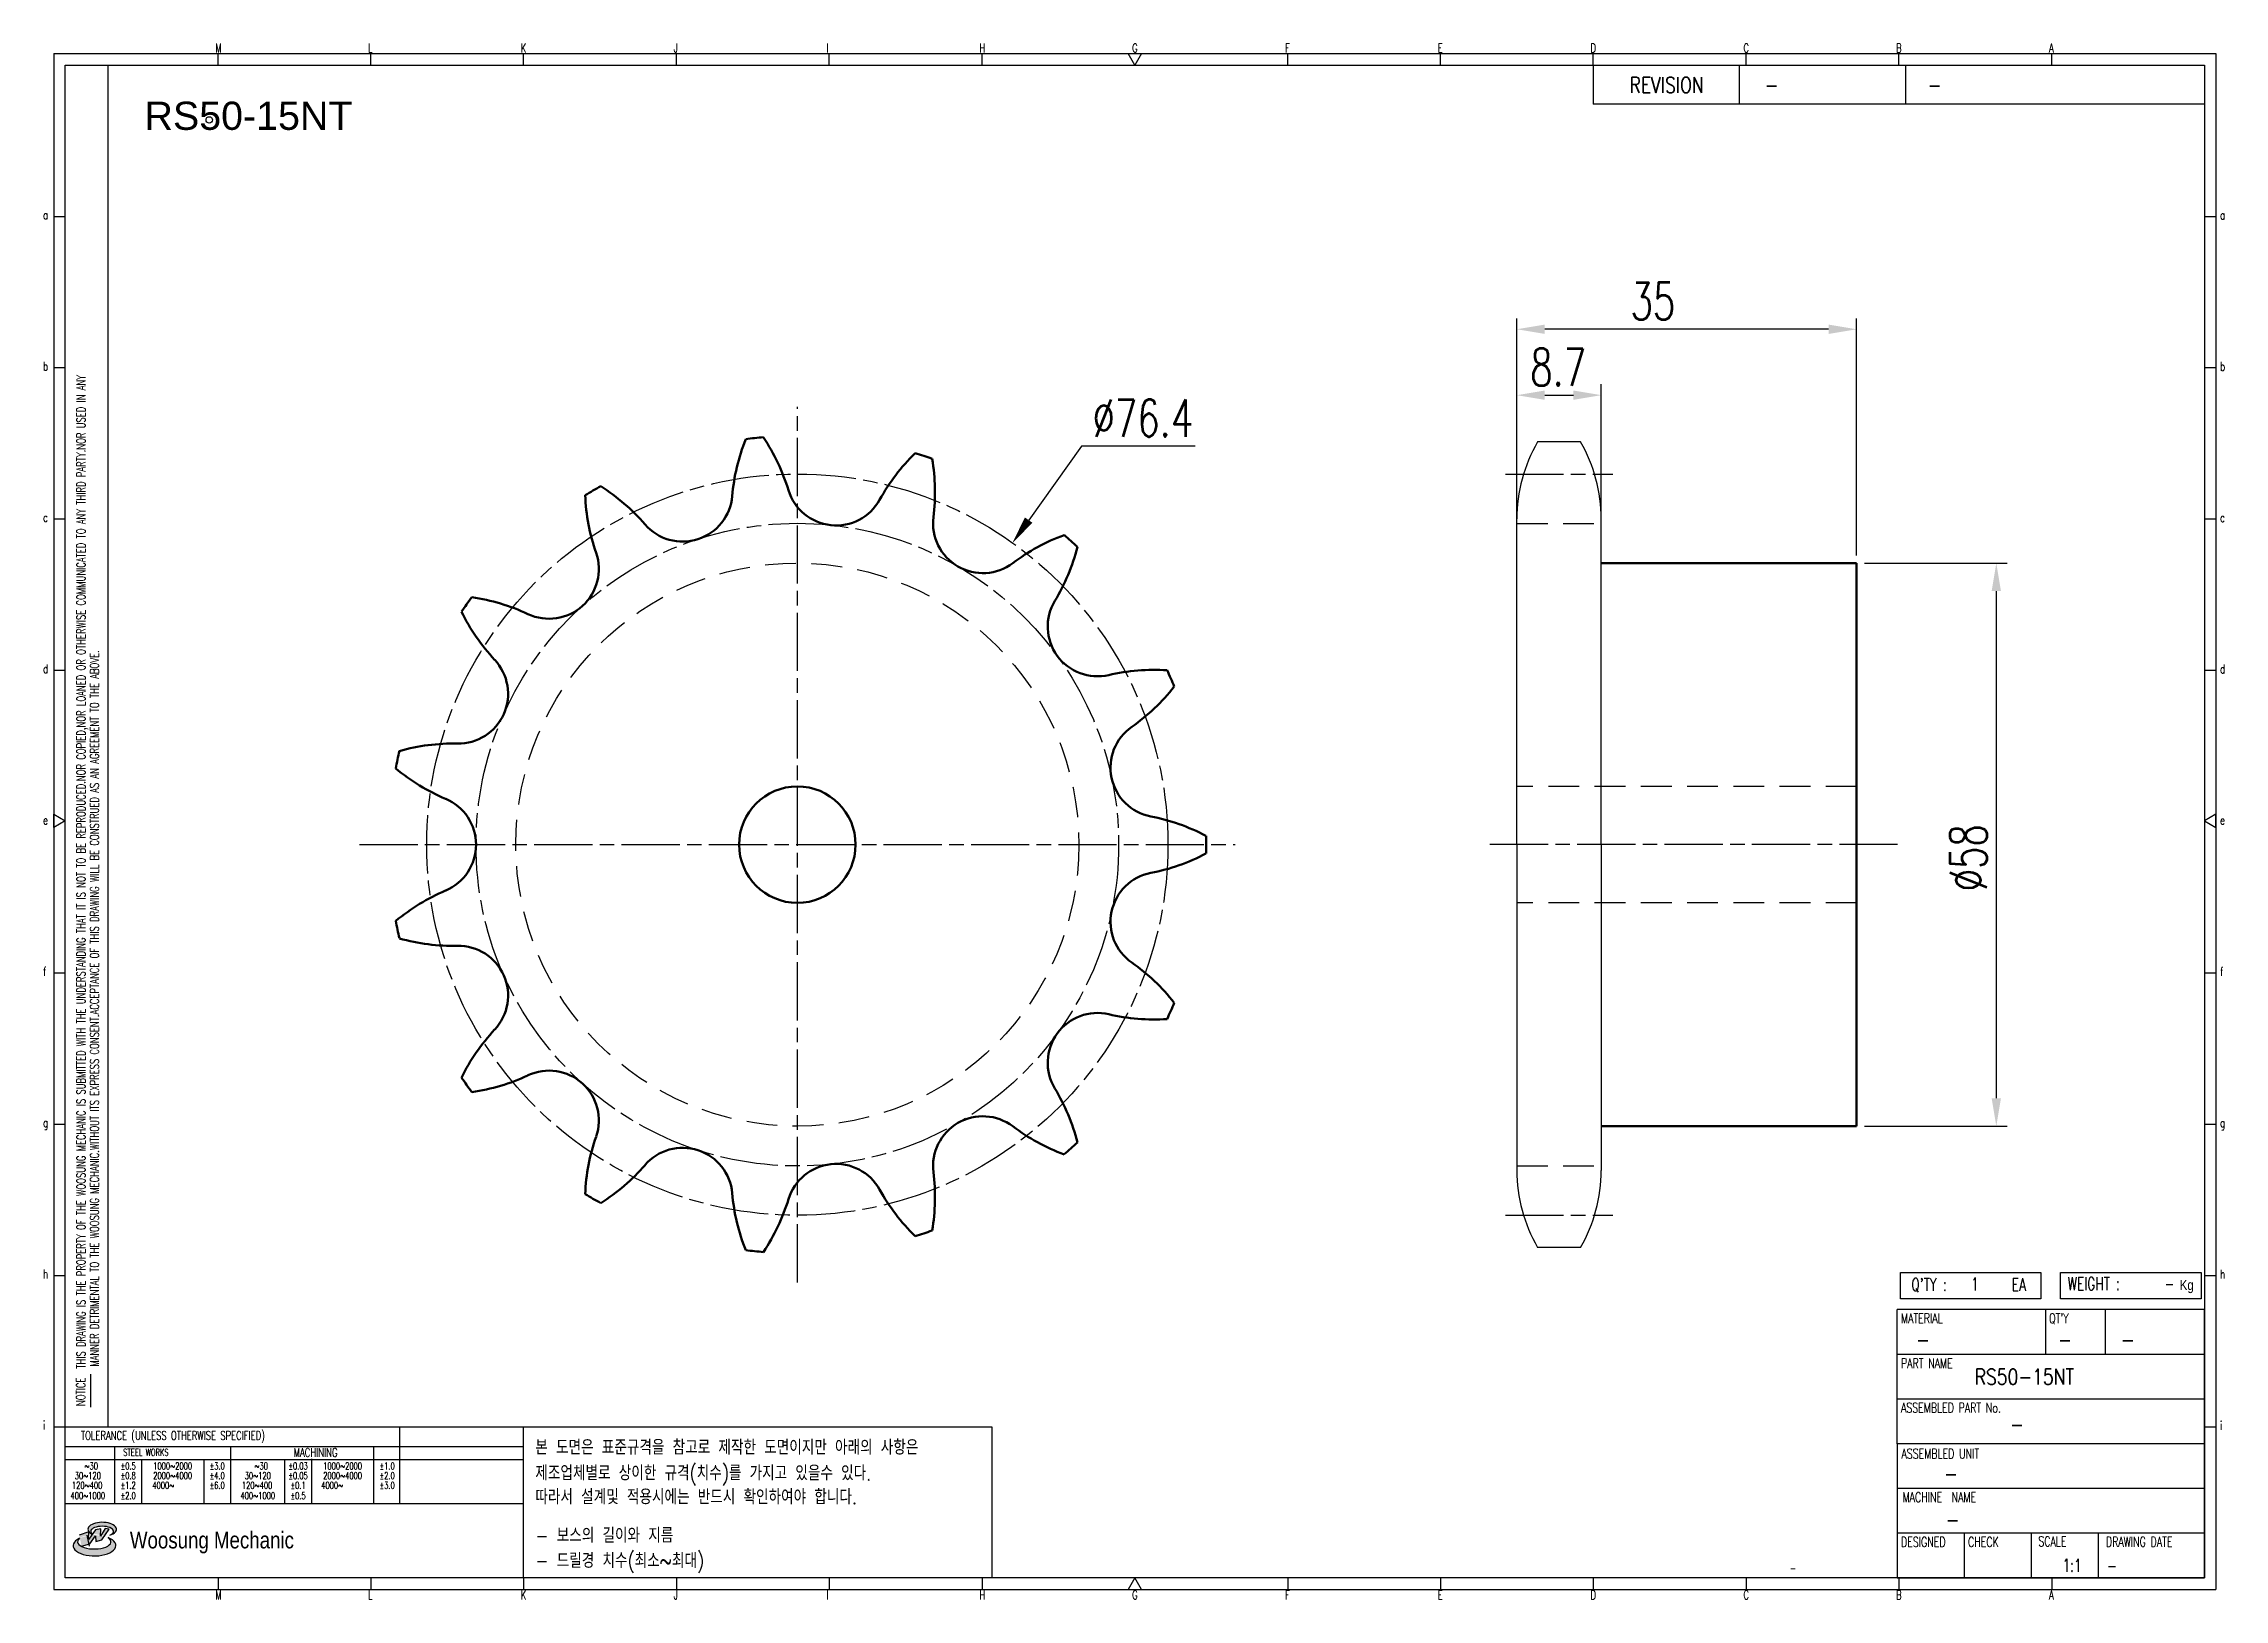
# Model space of a CAD drawing. Header units: millimetres. Extents: x 1740 to 1965, y 34 to 194.
import ezdxf
from ezdxf.enums import TextEntityAlignment as Align

# ---------------------------------------------------------------- set-up
doc = ezdxf.new("R2010")
doc.units = ezdxf.units.MM
for name, pattern in [('AM_ISO08W050', [18, 12, -1.5, 3, -1.5]), ('AM_ISO08W050x2', [9, 6, -0.75, 1.5, -0.75]), ('HIDDEN', [9.525, 6.35, -3.175])]:
    doc.linetypes.add(name, pattern=pattern)
for name, color, linetype, lineweight in [('1', 7, 'Continuous', 50), ('22', 30, 'AM_ISO08W050', 25), ('VIS', 7, 'Continuous', 50)]:
    doc.layers.add(name, color=color, linetype=linetype, lineweight=lineweight)
for name, color, linetype in [('HL', 2, 'HIDDEN'), ('S-DIM', 7, 'Continuous'), ('TITLE', 7, 'Continuous'), ('도면레이아웃', 7, 'Continuous')]:
    doc.layers.add(name, color=color, linetype=linetype)
doc.styles.add('HAN', font='ROMANS.shx', dxfattribs={"width": 0.7, "bigfont": 'whgtxt.shx'})
doc.styles.add('HKD_ST2', font='romans.shx', dxfattribs={"width": 0.7, "height": 4, "bigfont": '@extfont2.shx'})
doc.styles.add('HSG', font='SIMPLEX.shx', dxfattribs={"width": 0.7, "bigfont": 'HSG.shx'})
doc.styles.add('ROMANS', font='romans.shx', dxfattribs={"width": 0.7, "bigfont": 'whgtxt.shx'})
doc.styles.add('SLDTEXTSTYLE4', font='arial.ttf', dxfattribs={"width": 0.8})
doc.styles.get("Standard").update_dxf_attribs({"font": 'arial.ttf'})
doc.dimstyles.new('APP4', dxfattribs={"dimscale": 1.6, "dimtxt": 2.4, "dimasz": 1.8, "dimexe": 0.7, "dimexo": 0.5, "dimgap": 0.6, "dimtad": 1, "dimtoh": 1, "dimdec": 1, "dimrnd": 0.01, "dimzin": 9, "dimdsep": 46, "dimtxsty": 'HSG', "dimcen": 0, "dimclrd": 1, "dimclre": 1, "dimclrt": 256, "dimazin": 2, "dimtp": 1, "dimtm": 1, "dimtfac": 0.5, "dimtdec": 1, "dimtofl": 0, "dimtmove": 0, "dimatfit": 3, "dimfxl": 0, "dimtvp": 1, "dimtolj": 2, "dimlwd": -1, "dimlwe": -1, "dimarcsym": 0})

# ---------------------------------------------------------------- blocks, each defined once
blk = doc.blocks.new('*D7')
at = {"layer": 'Defpoints', "color": 0, "transparency": 16777216}
for p in [(1839.78, 142.92), (1795.46, 80.75)]:
    blk.add_point(p, dxfattribs=at)
at = {"layer": 'S-DIM', "color": 1, "transparency": 16777216}
for p, q in [((1846.89, 152.9), (1841.45, 145.27)), ((1858.6, 152.9), (1846.89, 152.9))]:
    blk.add_line(p, q, dxfattribs=at)
blk.add_solid([(1841.06, 145.55), (1841.84, 144.99), (1839.78, 142.92)], dxfattribs=at)
at = {"layer": 'S-DIM', "transparency": 16777216, "insert": (1853.22, 155.78), "char_height": 3.84, "attachment_point": 5, "style": 'HSG'}
blk.add_mtext('\\A2;∅76.4', dxfattribs=at)
blk = doc.blocks.new('*D8')
at = {"layer": 'Defpoints', "color": 0, "transparency": 16777216}
for p in [(1891.74, 164.93), (1891.74, 140.84), (1926.74, 140.84)]:
    blk.add_point(p, dxfattribs=at)
at = {"layer": 'S-DIM', "color": 1, "transparency": 16777216}
for p, q in [((1891.74, 141.64), (1891.74, 166.05)), ((1923.86, 164.93), (1894.62, 164.93)), ((1926.74, 141.64), (1926.74, 166.05))]:
    blk.add_line(p, q, dxfattribs=at)
for points in [[(1894.62, 165.41), (1894.62, 164.45), (1891.74, 164.93)], [(1923.86, 165.41), (1923.86, 164.45), (1926.74, 164.93)]]:
    blk.add_solid(points, dxfattribs=at)
at = {"layer": 'S-DIM', "transparency": 16777216, "insert": (1905.76, 167.81), "char_height": 3.84, "attachment_point": 5, "style": 'HSG'}
blk.add_mtext('\\A2;35', dxfattribs=at)
blk = doc.blocks.new('*D9')
at = {"layer": 'Defpoints', "color": 0, "transparency": 16777216}
for p in [(1900.44, 158.14), (1891.74, 144.93), (1900.44, 144.93)]:
    blk.add_point(p, dxfattribs=at)
at = {"layer": 'S-DIM', "color": 1, "transparency": 16777216}
for p, q in [((1891.74, 145.73), (1891.74, 159.26)), ((1894.62, 158.14), (1897.56, 158.14)), ((1900.44, 145.73), (1900.44, 159.26))]:
    blk.add_line(p, q, dxfattribs=at)
for points in [[(1894.62, 158.62), (1894.62, 157.66), (1891.74, 158.14)], [(1897.56, 158.62), (1897.56, 157.66), (1900.44, 158.14)]]:
    blk.add_solid(points, dxfattribs=at)
at = {"layer": 'S-DIM', "transparency": 16777216, "insert": (1896, 161.02), "char_height": 3.84, "attachment_point": 5, "style": 'HSG'}
blk.add_mtext('\\A2;8.7', dxfattribs=at)
blk = doc.blocks.new('*D10')
at = {"layer": 'Defpoints', "color": 0, "transparency": 16777216}
for p in [(1926.74, 140.84), (1926.74, 82.84), (1941.13, 82.84)]:
    blk.add_point(p, dxfattribs=at)
at = {"layer": 'S-DIM', "color": 1, "transparency": 16777216}
for p, q in [((1927.54, 140.84), (1942.25, 140.84)), ((1941.13, 137.96), (1941.13, 85.72)), ((1927.54, 82.84), (1942.25, 82.84))]:
    blk.add_line(p, q, dxfattribs=at)
for points in [[(1940.65, 137.96), (1941.61, 137.96), (1941.13, 140.84)], [(1940.65, 85.72), (1941.61, 85.72), (1941.13, 82.84)]]:
    blk.add_solid(points, dxfattribs=at)
at = {"layer": 'S-DIM', "transparency": 16777216, "insert": (1938.25, 110.49), "char_height": 3.84, "attachment_point": 5, "rotation": 90, "style": 'HSG'}
blk.add_mtext('\\A2;%%c58', dxfattribs=at)
blk = doc.blocks.new('SUYWSHJH')
at = {"layer": '도면레이아웃'}
h = blk.add_hatch(color=10, dxfattribs=at)
h.paths.add_polyline_path([(1.544, 35.177), (1.554, 34.966), (1.779, 35.034), (2.054, 35.422), (1.908, 35.446), (1.728, 35.167), (1.741, 35.439), (1.547, 35.405), (1.292, 35.041), (1.295, 35.33), (0.943, 35.208), (1.03, 34.8), (1.336, 34.885)])
edge = h.paths.add_edge_path()
edge.add_ellipse((1.795, 35.421), major_axis=(-0.53, 0), ratio=0.487785, start_angle=122.36065, end_angle=403.39574)
edge.add_line((1.411, 35.244), (1.419, 35.261))
edge.add_ellipse((1.798, 35.344), major_axis=(-0.423, 0), ratio=0.444396, start_angle=131.58977, end_angle=386.19408, ccw=False)
edge = h.paths.add_edge_path()
edge.add_ellipse((1.512, 34.815), major_axis=(-0.793, 0), ratio=0.480113, start_angle=314.67633, end_angle=590.85213)
edge.add_ellipse((1.501, 34.958), major_axis=(-0.62, 0), ratio=0.43311, start_angle=331.7024, end_angle=574.42495, ccw=False)
for p, q in [((0, 90.118), (80.15, 90.118)), ((0, 90.118), (0, 33.191)), ((6.089, 89.693), (6.089, 90.118)), ((11.753, 89.693), (11.753, 90.118)), ((17.418, 89.693), (17.418, 90.118)), ((23.082, 89.693), (23.082, 90.118)), ((28.746, 89.693), (28.746, 90.118)), ((34.411, 89.693), (34.411, 90.118)), ((45.739, 89.693), (45.739, 90.118)), ((51.404, 89.693), (51.404, 90.118)), ((57.068, 89.693), (57.068, 90.118)), ((62.732, 89.693), (62.732, 90.118)), ((68.397, 89.693), (68.397, 90.118)), ((74.061, 89.693), (74.061, 90.118)), ((80.15, 90.118), (80.15, 33.191)), ((0, 84.085), (0.425, 84.085)), ((79.725, 84.085), (80.15, 84.085)), ((0, 78.478), (0.425, 78.478)), ((79.725, 78.478), (80.15, 78.478)), ((0, 72.87), (0.425, 72.87)), ((79.725, 72.87), (80.15, 72.87)), ((0, 67.262), (0.425, 67.262)), ((79.725, 67.262), (80.15, 67.262)), ((0, 56.047), (0.425, 56.047)), ((79.725, 56.047), (80.15, 56.047)), ((0, 50.439), (0.425, 50.439)), ((79.725, 50.439), (80.15, 50.439)), ((0, 44.832), (0.425, 44.832)), ((79.725, 44.832), (80.15, 44.832)), ((1.377, 39.947), (1.377, 41.174)), ((0, 39.224), (0.425, 39.224)), ((79.725, 39.224), (80.15, 39.224)), ((0, 33.191), (80.15, 33.191)), ((6.089, 33.616), (6.089, 33.191)), ((11.753, 33.616), (11.753, 33.191)), ((17.418, 33.616), (17.418, 33.191)), ((23.082, 33.616), (23.082, 33.191)), ((28.746, 33.616), (28.746, 33.191)), ((34.411, 33.616), (34.411, 33.191)), ((45.739, 33.616), (45.739, 33.191)), ((51.404, 33.616), (51.404, 33.191)), ((57.068, 33.616), (57.068, 33.191)), ((62.732, 33.616), (62.732, 33.191)), ((68.397, 33.616), (68.397, 33.191)), ((74.061, 33.616), (74.061, 33.191))]:
    blk.add_line(p, q)
at = {"color": 2}
for p, q in [((2.017, 39.224), (2.017, 89.693)), ((0.425, 39.224), (17.418, 39.224)), ((12.816, 39.224), (12.816, 36.382)), ((17.418, 33.616), (17.418, 39.224)), ((0.425, 38.487), (17.418, 38.487)), ((0.425, 38.012), (17.418, 38.012)), ((2.257, 38.487), (2.257, 36.382)), ((3.257, 38.012), (3.257, 36.382)), ((5.557, 38.012), (5.557, 36.382)), ((6.557, 38.5), (6.557, 36.382)), ((8.557, 38.012), (8.557, 36.382)), ((9.557, 38.026), (9.557, 36.382)), ((11.857, 38.487), (11.857, 36.382)), ((0.425, 36.382), (17.418, 36.382))]:
    blk.add_line(p, q, dxfattribs=at)
at = {"color": 6, "ltscale": 0.5}
for p, q in [((57.068, 89.693), (57.068, 88.246)), ((62.47, 89.693), (62.47, 88.246)), ((68.635, 89.693), (68.635, 88.246)), ((79.725, 88.246), (57.068, 88.246)), ((68.336, 38.59), (68.336, 43.563)), ((79.725, 43.563), (68.336, 43.563)), ((73.827, 43.563), (73.827, 41.905)), ((76.037, 43.563), (76.037, 41.905)), ((79.725, 38.59), (79.725, 43.563)), ((79.725, 41.905), (68.336, 41.905)), ((79.725, 40.248), (68.336, 40.248)), ((68.336, 38.59), (68.336, 33.616)), ((79.725, 38.59), (68.336, 38.59)), ((79.725, 33.616), (79.725, 38.59)), ((79.725, 36.932), (68.336, 36.932)), ((79.725, 35.274), (68.336, 35.274)), ((70.822, 33.616), (70.822, 35.274)), ((73.309, 33.616), (73.309, 35.274)), ((75.796, 33.616), (75.796, 35.274)), ((68.336, 33.616), (79.725, 33.616))]:
    blk.add_line(p, q, dxfattribs=at)
for points in [[(40.075, 89.693), (39.83, 90.118), (40.32, 90.118)], [(0.425, 89.693), (79.725, 89.693), (79.725, 33.616), (0.425, 33.616)], [(0.425, 61.679), (0, 61.433), (0, 61.924)], [(79.725, 61.679), (80.15, 61.433), (80.15, 61.924)], [(40.075, 33.616), (39.83, 33.191), (40.32, 33.191)]]:
    blk.add_lwpolyline(points, close=True)
at = {"layer": 'TITLE', "color": 20}
for p, q in [((68.449, 43.961), (68.449, 44.936)), ((68.449, 44.936), (73.654, 44.936)), ((73.654, 44.936), (73.654, 43.961)), ((74.39, 43.961), (74.39, 44.936)), ((74.39, 44.936), (79.595, 44.936)), ((79.595, 44.936), (79.595, 43.961)), ((73.654, 43.961), (68.449, 43.961)), ((79.595, 43.961), (74.39, 43.961))]:
    blk.add_line(p, q, dxfattribs=at)
at = {"layer": '도면레이아웃'}
for p, q in [((1.295, 35.33), (0.943, 35.208)), ((1.03, 34.8), (1.336, 34.885)), ((1.224, 35.208), (1.311, 34.8)), ((1.224, 35.208), (1.224, 35.208)), ((1.547, 35.405), (1.292, 35.041)), ((1.292, 35.041), (1.295, 35.33)), ((1.336, 34.885), (1.544, 35.177)), ((1.419, 35.261), (1.411, 35.244)), ((1.544, 35.177), (1.554, 34.966)), ((1.741, 35.439), (1.547, 35.405)), ((1.554, 34.966), (1.779, 35.034)), ((1.908, 35.446), (1.728, 35.167)), ((1.728, 35.167), (1.741, 35.439)), ((1.779, 35.034), (2.054, 35.422)), ((2.054, 35.422), (1.908, 35.446))]:
    blk.add_line(p, q, dxfattribs=at)
for centre, major_axis, ratio, start_param, end_param in [((1.795, 35.421), (-0.53, 0), 0.487785, 2.135596, 7.040584), ((1.512, 34.815), (-0.793, 0), 0.480113, 5.492138, 10.312315), ((1.501, 34.958), (-0.62, 0), 0.43311, 5.789299, 10.025607), ((1.798, 35.344), (-0.423, 0), 0.444396, 2.296675, 6.740358)]:
    blk.add_ellipse(centre, major_axis=major_axis, ratio=ratio, start_param=start_param, end_param=end_param, dxfattribs=at)
at = {"color": 4, "style": 'HKD_ST2', "width": 0.7}
for s, p in [('M', (5.988, 90.164)), ('L', (11.652, 90.164)), ('K', (17.316, 90.164)), ('J', (22.981, 90.164)), ('I', (28.645, 90.164)), ('H', (34.309, 90.164)), ('G', (39.974, 90.164)), ('F', (45.638, 90.164)), ('E', (51.302, 90.164)), ('D', (56.967, 90.164)), ('C', (62.631, 90.164)), ('B', (68.295, 90.164)), ('A', (73.96, 90.164)), ('a', (-0.395, 83.976)), ('a', (80.305, 83.97)), ('b', (-0.395, 78.368)), ('b', (80.305, 78.362)), ('c', (-0.395, 72.76)), ('c', (80.305, 72.754)), ('d', (-0.395, 67.153)), ('d', (80.305, 67.147)), ('e', (-0.395, 61.545)), ('e', (80.305, 61.539)), ('f', (-0.395, 55.937)), ('f', (80.305, 55.931)), ('g', (-0.395, 50.33)), ('g', (80.305, 50.324)), ('h', (-0.395, 44.722)), ('h', (80.305, 44.716)), ('i', (-0.395, 39.114)), ('i', (80.305, 39.108)), ('M', (5.988, 32.824)), ('L', (11.652, 32.824)), ('K', (17.316, 32.824)), ('J', (22.981, 32.824)), ('I', (28.645, 32.824)), ('H', (34.309, 32.824)), ('G', (39.974, 32.824)), ('F', (45.638, 32.824)), ('E', (51.302, 32.824)), ('D', (56.967, 32.824)), ('C', (62.631, 32.824)), ('B', (68.295, 32.824)), ('A', (73.96, 32.824))]:
    blk.add_text(s, height=0.326, dxfattribs=at).set_placement(p)
for s, height, style, width, p in [('REVISION', 0.5806, 'HAN', 0.8, (58.415, 88.664)), ('-', 0.581, 'HAN', 0.8, (63.426, 88.664)), ('-', 0.581, 'HAN', 0.8, (69.468, 88.664)), ("Q'TY : ", 0.4746, 'HKD_ST2', 0.7, (68.857, 44.253)), ('1', 0.475, 'HKD_ST2', 0.7, (71.071, 44.275)), ('EA', 0.4746, 'HKD_ST2', 0.7, (72.578, 44.253)), ('WEIGHT : ', 0.4746, 'HKD_ST2', 0.7, (74.65, 44.286)), ('-', 0.581, 'HAN', 0.8, (69.029, 42.157)), ('-', 0.581, 'HAN', 0.8, (74.289, 42.157)), ('-', 0.581, 'HAN', 0.8, (76.623, 42.157)), ('-', 0.581, 'HAN', 0.8, (72.515, 39.013)), ('-', 0.581, 'HAN', 0.8, (70.067, 37.189)), ('-', 0.581, 'HAN', 0.8, (70.126, 35.48)), ('1:1', 0.4746, 'HKD_ST2', 0.7, (74.458, 33.848)), ('-', 0.475, 'HKD_ST2', 0.7, (76.112, 33.837))]:
    blk.add_text(s, height=height, dxfattribs=dict(style=style, width=width)).set_placement(p)
at = {"color": 6, "style": 'HKD_ST2', "width": 0.7}
for s, p in [(' THIS DRAWING IS THE PROPERTY OF THE WOOSUNG MECHANIC IS SUBMITTED WITH THE UNDERSTANDING THAT IT IS NOT TO BE REPRODUCED.NOR COPIED,NOR LOANED OR OTHERWISE COMMUNICATED TO ANY THIRD PARTY.NOR USED IN ANY', (1.173, 41.217)), ('MANNER DETRIMENTAL TO THE WOOSUNG MECHANIC.WITHOUT ITS EXPRESS CONSENT.ACCEPTANCE OF THIS DRAWING WILL BE CONSTRUED AS AN AGREEMENT TO THE ABOVE.', (1.672, 41.447))]:
    blk.add_text(s, height=0.326266, rotation=90, dxfattribs=at).set_placement(p)
at = {"style": 'HKD_ST2', "width": 0.7}
blk.add_text('-', height=0.475, dxfattribs=at).set_placement((78.613, 44.286), align=Align.RIGHT)
at = {"color": 4, "style": 'HKD_ST2', "width": 0.7}
for s, height, p in [('MATERIAL', 0.3651, (68.474, 43.425)), ("QT'Y", 0.3651, (73.965, 43.425)), ('PART NAME', 0.3651, (68.474, 41.756)), ('ASSEMBLED PART No.', 0.36511, (68.474, 40.109)), ('ASSEMBLED UNIT', 0.36511, (68.49, 38.408)), ('MACHINE  NAME', 0.36511, (68.532, 36.794)), ('DESIGNED', 0.3651, (68.474, 35.136)), ('CHECK', 0.3651, (70.961, 35.136)), ('SCALE', 0.3651, (73.566, 35.153)), ('DRAWING DATE', 0.36511, (76.071, 35.141))]:
    blk.add_text(s, height=height, dxfattribs=at).set_placement(p, align=Align.TOP_LEFT)
at = {"style": 'HKD_ST2', "width": 0.7}
blk.add_text('NOTICE', height=0.3263, rotation=90, dxfattribs=at).set_placement((1.163, 39.988))
for s, height, style, width, p in [('TOLERANCE (UNLESS OTHERWISE SPECIFIED)', 0.32627, 'HKD_ST2', 0.7, (4.417, 38.896)), ('-', 0.326, 'ROMANS', 0.65, (64.469, 33.975))]:
    blk.add_text(s, height=height, dxfattribs=dict(style=style, width=width)).set_placement(p, align=Align.MIDDLE_CENTER)
at = {"color": 4, "style": 'HKD_ST2', "width": 0.7}
for s, height, p in [('STEEL WORKS', 0.26101, (3.416, 38.268)), ('MACHINING', 0.3263, (9.707, 38.27)), ('%%P0.5', 0.261, (2.757, 37.762)), ('%%P0.8', 0.261, (2.757, 37.411)), ('%%P3.0', 0.261, (6.057, 37.762)), ('%%P4.0', 0.261, (6.057, 37.411)), ('%%P0.03', 0.261, (9.057, 37.762)), ('%%P0.05', 0.261, (9.057, 37.411)), ('%%P1.0', 0.261, (12.357, 37.762)), ('%%P2.0', 0.261, (12.357, 37.411)), ('%%P1.2', 0.261, (2.757, 37.045)), ('%%P2.0', 0.261, (2.757, 36.67)), ('%%P6.0', 0.261, (6.057, 37.045)), ('%%P0.1', 0.261, (9.057, 37.045)), ('%%P0.5', 0.261, (9.057, 36.67)), ('%%P3.0', 0.261, (12.357, 37.045))]:
    blk.add_text(s, height=height, dxfattribs=at).set_placement(p, align=Align.MIDDLE)
for s, height, p in [('30%%126120', 0.261, (1.263, 37.411)), ('%%12630', 0.261, (1.389, 37.762)), ('2000%%1264000', 0.26101, (4.407, 37.411)), ('1000%%1262000', 0.26101, (4.407, 37.762)), ('30%%126120', 0.261, (7.563, 37.411)), ('%%12630', 0.261, (7.689, 37.762)), ('2000%%1264000', 0.26101, (10.707, 37.411)), ('1000%%1262000', 0.26101, (10.707, 37.762)), ('400%%1261000', 0.26101, (1.263, 36.67)), ('120%%126400', 0.26101, (1.237, 37.045)), ('4000%%126', 0.261, (4.061, 37.045)), ('400%%1261000', 0.26101, (7.563, 36.67)), ('120%%126400', 0.26101, (7.537, 37.045)), ('4000%%126', 0.261, (10.321, 37.045))]:
    blk.add_text(s, height=height, dxfattribs=at).set_placement(p, align=Align.MIDDLE_CENTER)
at = {"color": 1, "style": 'SLDTEXTSTYLE4', "width": 0.8}
blk.add_text('Woosung Mechanic', height=0.61957, dxfattribs=at).set_placement((2.822, 34.711))
at = {"layer": 'TITLE', "width": 0.8}
blk.add_text('Kg', height=0.3789, dxfattribs=at).set_placement((78.807, 44.286))

msp = doc.modelspace()

# ---------------------------------------------------------------- linework, layer by layer
for p, q in [((1898.31, 153.32), (1893.86, 153.32)), ((1891.74, 111.84), (1891.74, 145.39)), ((1900.44, 111.84), (1900.44, 145.39)), ((1891.74, 111.84), (1891.74, 78.29)), ((1900.44, 111.84), (1900.44, 78.29)), ((1898.31, 70.35), (1893.86, 70.35))]:
    msp.add_line(p, q)
at = {"color": 4}
msp.add_lwpolyline([(1789.42, 51.88), (1837.67, 51.88), (1837.67, 36.3), (1789.42, 36.3)], close=True, dxfattribs=at)
msp.add_circle((1757.04, 186.49), 0.336)
for centre, start, end in [((1907.61, 145.39), 150, 180), ((1884.56, 145.39), 0, 30), ((1907.61, 78.29), 180, 210), ((1884.56, 78.29), 330, 0)]:
    msp.add_arc(centre, 15.87, start, end)
at = {"layer": '1'}
msp.add_circle((1817.62, 111.84), 6, dxfattribs=at)
for centre, radius, start, end in [((1831.56, 145.94), 20.73, 158.2933, 175), ((1817.62, 111.84), 42.11, 94.7537, 97.2463), ((1796.88, 142.29), 20.73, 17, 33.7067), ((1844.23, 137.32), 20.73, 134.2933, 151), ((1817.62, 111.84), 42.11, 70.7537, 73.2463), ((1811.07, 148.09), 20.73, 353, 9.7067), ((1817.62, 111.84), 42.11, 118.7537, 121.2463), ((1786.29, 131.23), 20.73, 41, 57.7067), ((1821.61, 149.85), 5.13, 197, 331), ((1816.48, 148.66), 20.73, 182.2933, 199), ((1805.8, 148.19), 5.13, 221, 355), ((1836.73, 144.94), 5.13, 173, 307), ((1792.04, 140.24), 5.13, 245, 19), ((1852.29, 124.29), 20.73, 110.2933, 127), ((1826.38, 147.62), 20.73, 329, 345.7067), ((1817.62, 111.84), 42.11, 46.7537, 49.2463), ((1817.62, 111.84), 42.11, 142.7537, 145.2463), ((1781.11, 116.81), 20.73, 65, 81.7067), ((1801.6, 145.02), 20.73, 206.2933, 223), ((1848.54, 134.31), 5.13, 149, 283), ((1782.69, 127.38), 5.13, 269, 43), ((1854.36, 109.11), 20.73, 86.2933, 103), ((1840.18, 140.96), 20.73, 305, 321.7067), ((1817.62, 111.84), 42.11, 22.7537, 25.2463), ((1855.01, 119.78), 5.13, 125, 259), ((1817.62, 111.84), 42.11, 166.7537, 169.2463), ((1782.24, 101.53), 20.73, 89, 105.7067), ((1789.49, 135.64), 20.73, 230.2933, 247), ((1779.39, 111.84), 5.13, 293, 67), ((1850.07, 94.4), 20.73, 62.2933, 79), ((1817.62, 111.84), 42.11, 358.7537, 1.2463), ((1850.07, 129.27), 20.73, 281, 297.7067), ((1855.01, 103.89), 5.13, 101, 235), ((1789.49, 88.03), 20.73, 113, 129.7067), ((1817.62, 111.84), 42.11, 190.7537, 193.2463), ((1782.24, 122.14), 20.73, 254.2933, 271), ((1782.69, 96.29), 5.13, 317, 91), ((1840.18, 82.71), 20.73, 38.2933, 55), ((1848.54, 89.37), 5.13, 77, 211), ((1854.36, 114.56), 20.73, 257, 273.7067), ((1817.62, 111.84), 42.11, 334.7537, 337.2463), ((1801.6, 78.65), 20.73, 137, 153.7067), ((1817.62, 111.84), 42.11, 214.7537, 217.2463), ((1781.11, 106.86), 20.73, 278.2933, 295), ((1792.04, 83.43), 5.13, 341, 115), ((1826.38, 76.05), 20.73, 14.2933, 31), ((1836.73, 78.73), 5.13, 53, 187), ((1816.48, 75.01), 20.73, 161, 177.7067), ((1852.29, 99.38), 20.73, 233, 249.7067), ((1817.62, 111.84), 42.11, 310.7537, 313.2463), ((1786.29, 92.44), 20.73, 302.2933, 319), ((1805.8, 75.48), 5.13, 5, 139), ((1821.61, 73.82), 5.13, 29, 163), ((1811.07, 75.58), 20.73, 350.2933, 7), ((1817.62, 111.84), 42.11, 238.7537, 241.2463), ((1831.56, 77.73), 20.73, 185, 201.7067), ((1796.88, 81.38), 20.73, 326.2933, 343), ((1844.23, 86.35), 20.73, 209, 225.7067), ((1817.62, 111.84), 42.11, 286.7537, 289.2463), ((1817.62, 111.84), 42.11, 262.7537, 265.2463)]:
    msp.add_arc(centre, radius, start, end, dxfattribs=at)
at = {"layer": '22', "color": 4, "linetype": 'AM_ISO08W050x2'}
for p, q in [((1817.62, 66.73), (1817.62, 156.94)), ((1772.51, 111.84), (1862.72, 111.84)), ((1930.96, 111.84), (1888.71, 111.84))]:
    msp.add_line(p, q, dxfattribs=at)
at = {"layer": '22', "linetype": 'AM_ISO08W050x2'}
for p, q in [((1890.56, 150.01), (1901.62, 150.01)), ((1890.56, 73.66), (1901.62, 73.66))]:
    msp.add_line(p, q, dxfattribs=at)
at = {"layer": '22', "color": 4, "linetype": 'AM_ISO08W050x2'}
for radius in [38.18, 33.1]:
    msp.add_circle((1817.62, 111.84), radius, dxfattribs=at)
at = {"layer": 'HL', "ltscale": 0.5}
for p, q in [((1891.74, 144.93), (1900.44, 144.93)), ((1926.74, 117.84), (1891.74, 117.84)), ((1926.74, 105.84), (1891.74, 105.84)), ((1891.74, 78.74), (1900.44, 78.74))]:
    msp.add_line(p, q, dxfattribs=at)
msp.add_circle((1817.62, 111.84), 29, dxfattribs=at)
at = {"layer": 'VIS'}
for p, q in [((1926.74, 140.84), (1900.44, 140.84)), ((1926.74, 140.84), (1926.74, 82.84)), ((1926.74, 82.84), (1900.44, 82.84))]:
    msp.add_line(p, q, dxfattribs=at)

# ---------------------------------------------------------------- block references
at = {"xscale": 2.779053458626894, "yscale": 2.779053458626894, "zscale": 2.779053458626894}
msp.add_blockref('SUYWSHJH', (1741.02, -57.12), dxfattribs=at)

# ---------------------------------------------------------------- texts
at = {"color": 2}
msp.add_text('RS50-15NT', height=2.904, dxfattribs=at).set_placement((1750.37, 185.47))
at = {"style": 'HAN', "width": 0.8}
msp.add_text('RS50-15NT', height=1.614, dxfattribs=at).set_placement((1938.91, 56.22))
at = {"color": 4, "style": 'HAN', "width": 0.8}
for s, p in [('본 도면은 표준규격을 참고로 제작한 도면이지만 아래의 사항은', (1790.63, 49)), ('제조업체별로 상이한 규격(치수)를 가지고 있을수 있다.', (1790.63, 46.35)), ('따라서 설계및 적용시에는 반드시 확인하여야 합니다.', (1790.63, 43.89)), ('- 보스의 길이와 지름', (1790.63, 39.93)), ('- 드릴경 치수(최소~최대)', (1790.63, 37.33))]:
    msp.add_text(s, height=1.5267, dxfattribs=at).set_placement(p)

# ---------------------------------------------------------------- dimensions: what is measured, and where the dimension line sits
at = {"layer": 'S-DIM', "color": 3}
for base, p1, p2, picture, middle in [((1891.74, 164.93), (1926.74, 140.84), (1891.74, 140.84), '*D8', (1905.76, 164.93)), ((1900.44, 158.14), (1891.74, 144.93), (1900.44, 144.93), '*D9', (1896, 158.14))]:
    dim = msp.add_linear_dim(base=base, p1=p1, p2=p2, dimstyle='APP4', dxfattribs=at)
    dim.commit()
    dim.dimension.update_dxf_attribs({"geometry": picture, "text_midpoint": middle, "dimtype": 160})
dim = msp.add_diameter_dim_2p(p1=(1795.46, 80.75), p2=(1839.78, 142.92), dimstyle='APP4', dxfattribs=at)
dim.commit()
dim.dimension.update_dxf_attribs({"geometry": '*D7', "text_midpoint": (1853.22, 152.9), "dimtype": 163})
dim = msp.add_linear_dim(base=(1941.13, 82.84), p1=(1926.74, 140.84), p2=(1926.74, 82.84), angle=90, text='%%c<>', dimstyle='APP4', dxfattribs=at)
dim.commit()
dim.dimension.update_dxf_attribs({"geometry": '*D10', "text_midpoint": (1941.13, 110.49), "dimtype": 160})

doc.saveas('drawing.dxf')
